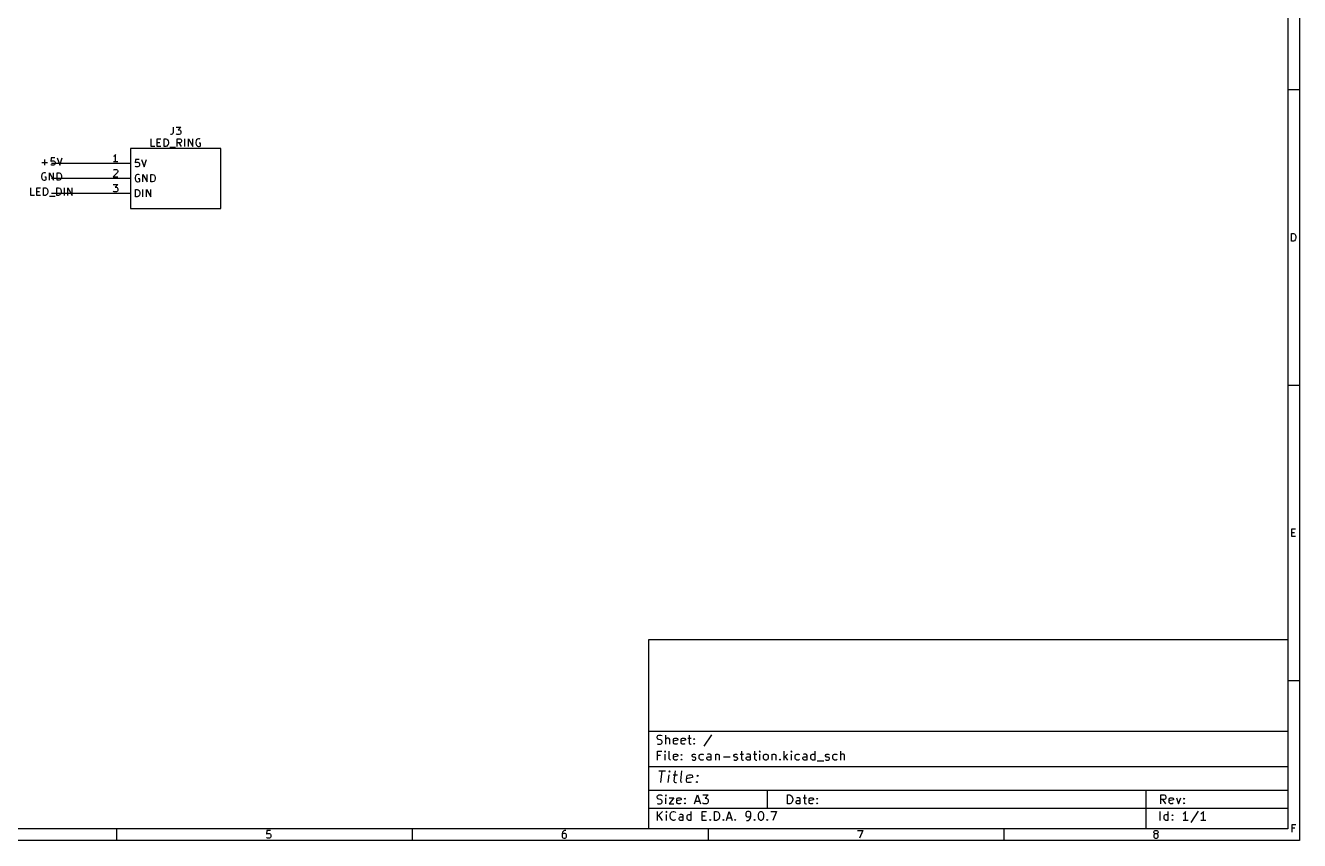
# Model space of a CAD drawing. Extents: x -0.4 to 16.1, y -11.3 to -0.4.
# Drawn here: x 7.66 to 16.14, y -11.3 to -5.87 of the extents above; entities that cross this region are included whole.
import ezdxf

# ---------------------------------------------------------------- set-up
doc = ezdxf.new("R2010")
doc.units = 0
doc.header["$MEASUREMENT"] = 0
for name, color, linetype in [('CYAN2', 4, 'CONTINUOUS'), ('GRAY1', 251, 'CONTINUOUS'), ('GREEN3', 91, 'CONTINUOUS'), ('LYELLOW', 51, 'CONTINUOUS'), ('RED2', 1, 'CONTINUOUS'), ('RED3', 11, 'CONTINUOUS')]:
    doc.layers.add(name, color=color, linetype=linetype)

msp = doc.modelspace()

# ---------------------------------------------------------------- linework, layer by layer
at = {"layer": 'CYAN2', "linetype": 'CONTINUOUS'}
for p, q in [((8.6305, -6.5976), (8.6257, -6.5976)), ((8.6376, -6.5952), (8.6305, -6.5976)), ((8.6424, -6.5905), (8.6376, -6.5952)), ((8.6448, -6.5833), (8.6424, -6.5905)), ((8.6448, -6.5476), (8.6448, -6.5833)), ((8.6638, -6.5476), (8.6948, -6.5476)), ((8.6662, -6.5952), (8.6638, -6.5928)), ((8.6709, -6.5976), (8.6662, -6.5952)), ((8.6852, -6.5976), (8.6709, -6.5976)), ((8.6948, -6.5476), (8.6781, -6.5667)), ((8.6781, -6.5667), (8.6852, -6.5667)), ((8.6852, -6.5667), (8.69, -6.569)), ((8.69, -6.5952), (8.6852, -6.5976)), ((8.69, -6.569), (8.6924, -6.5714)), ((8.6924, -6.5928), (8.69, -6.5952)), ((8.6924, -6.5714), (8.6948, -6.5762)), ((8.6948, -6.5881), (8.6924, -6.5928)), ((8.6948, -6.5762), (8.6948, -6.5881)), ((8.4983, -6.6763), (8.4983, -6.6263)), ((8.5221, -6.6763), (8.4983, -6.6763)), ((8.5388, -6.6763), (8.5388, -6.6263)), ((8.5388, -6.6263), (8.5626, -6.6263)), ((8.5388, -6.6502), (8.5555, -6.6502)), ((8.5626, -6.6763), (8.5388, -6.6763)), ((8.584, -6.6763), (8.584, -6.6263)), ((8.584, -6.6263), (8.5959, -6.6263)), ((8.5959, -6.6763), (8.584, -6.6763)), ((8.5959, -6.6263), (8.6031, -6.6287)), ((8.6031, -6.674), (8.5959, -6.6763)), ((8.6031, -6.6287), (8.6078, -6.6335)), ((8.6078, -6.6692), (8.6031, -6.674)), ((8.6078, -6.6335), (8.6102, -6.6383)), ((8.6102, -6.6644), (8.6078, -6.6692)), ((8.6102, -6.6383), (8.6126, -6.6478)), ((8.6126, -6.6549), (8.6102, -6.6644)), ((8.6126, -6.6478), (8.6126, -6.6549)), ((8.6221, -6.6811), (8.6602, -6.6811)), ((8.6721, -6.6763), (8.6721, -6.6263)), ((8.6721, -6.6263), (8.6912, -6.6263)), ((8.6912, -6.6525), (8.6721, -6.6525)), ((8.7007, -6.6763), (8.684, -6.6525)), ((8.6912, -6.6263), (8.6959, -6.6287)), ((8.6959, -6.6502), (8.6912, -6.6525)), ((8.6959, -6.6287), (8.6983, -6.6311)), ((8.6983, -6.6478), (8.6959, -6.6502)), ((8.6983, -6.6311), (8.7007, -6.6359)), ((8.7007, -6.643), (8.6983, -6.6478)), ((8.7007, -6.6359), (8.7007, -6.643)), ((8.7221, -6.6763), (8.7221, -6.6263)), ((8.7459, -6.6763), (8.7459, -6.6263)), ((8.7459, -6.6263), (8.7745, -6.6763)), ((8.7745, -6.6763), (8.7745, -6.6263)), ((8.7983, -6.6383), (8.7959, -6.6478)), ((8.7959, -6.6478), (8.7959, -6.6549)), ((8.7959, -6.6549), (8.7983, -6.6644)), ((8.8007, -6.6335), (8.7983, -6.6383)), ((8.7983, -6.6644), (8.8007, -6.6692)), ((8.8055, -6.6287), (8.8007, -6.6335)), ((8.8007, -6.6692), (8.8055, -6.674)), ((8.8126, -6.6263), (8.8055, -6.6287)), ((8.8055, -6.674), (8.8126, -6.6763)), ((8.8197, -6.6263), (8.8126, -6.6263)), ((8.8126, -6.6763), (8.8174, -6.6763)), ((8.8269, -6.6549), (8.8174, -6.6549)), ((8.8174, -6.6763), (8.8245, -6.674)), ((8.8245, -6.6287), (8.8197, -6.6263)), ((8.8245, -6.674), (8.8269, -6.6716)), ((8.8269, -6.6716), (8.8269, -6.6549)), ((8.3933, -6.7629), (8.3909, -6.7867)), ((8.4171, -6.7629), (8.3933, -6.7629)), ((8.3933, -6.7843), (8.3981, -6.7819)), ((8.3981, -6.7819), (8.41, -6.7819)), ((8.41, -6.7819), (8.4147, -6.7843)), ((8.4338, -6.7629), (8.4505, -6.8129)), ((8.4505, -6.8129), (8.4671, -6.7629)), ((8.3909, -6.7867), (8.3933, -6.7843)), ((8.3933, -6.8105), (8.3909, -6.8081)), ((8.3981, -6.8129), (8.3933, -6.8105)), ((8.4005, -6.8653), (8.3957, -6.87)), ((8.41, -6.8129), (8.3981, -6.8129)), ((8.4076, -6.8629), (8.4005, -6.8653)), ((8.4147, -6.8629), (8.4076, -6.8629)), ((8.4147, -6.8105), (8.41, -6.8129)), ((8.4147, -6.7843), (8.4171, -6.7867)), ((8.4171, -6.8081), (8.4147, -6.8105)), ((8.4195, -6.8653), (8.4147, -6.8629)), ((8.4171, -6.7867), (8.4195, -6.7915)), ((8.4195, -6.8034), (8.4171, -6.8081)), ((8.4195, -6.7915), (8.4195, -6.8034)), ((8.4433, -6.9129), (8.4433, -6.8629)), ((8.4433, -6.8629), (8.4719, -6.9129)), ((8.4719, -6.9129), (8.4719, -6.8629)), ((8.4957, -6.9129), (8.4957, -6.8629)), ((8.4957, -6.8629), (8.5076, -6.8629)), ((8.5076, -6.8629), (8.5147, -6.8653)), ((8.5147, -6.8653), (8.5195, -6.87)), ((8.3933, -6.8748), (8.3909, -6.8843)), ((8.3909, -6.8843), (8.3909, -6.8915)), ((8.3909, -6.8915), (8.3933, -6.901)), ((8.3957, -6.87), (8.3933, -6.8748)), ((8.3933, -6.901), (8.3957, -6.9058)), ((8.3957, -6.9058), (8.4005, -6.9105)), ((8.4005, -6.9105), (8.4076, -6.9129)), ((8.4076, -6.9129), (8.4124, -6.9129)), ((8.4219, -6.8915), (8.4124, -6.8915)), ((8.4124, -6.9129), (8.4195, -6.9105)), ((8.4195, -6.9105), (8.4219, -6.9081)), ((8.4219, -6.9081), (8.4219, -6.8915)), ((8.5076, -6.9129), (8.4957, -6.9129)), ((8.5147, -6.9105), (8.5076, -6.9129)), ((8.5195, -6.9058), (8.5147, -6.9105)), ((8.5195, -6.87), (8.5219, -6.8748)), ((8.5219, -6.901), (8.5195, -6.9058)), ((8.5219, -6.8748), (8.5243, -6.8843)), ((8.5243, -6.8915), (8.5219, -6.901)), ((8.5243, -6.8843), (8.5243, -6.8915)), ((8.3933, -7.0129), (8.3933, -6.9629)), ((8.3933, -6.9629), (8.4052, -6.9629)), ((8.4052, -7.0129), (8.3933, -7.0129)), ((8.4052, -6.9629), (8.4124, -6.9653)), ((8.4124, -7.0105), (8.4052, -7.0129)), ((8.4124, -6.9653), (8.4171, -6.97)), ((8.4171, -7.0058), (8.4124, -7.0105)), ((8.4171, -6.97), (8.4195, -6.9748)), ((8.4195, -7.001), (8.4171, -7.0058)), ((8.4195, -6.9748), (8.4219, -6.9843)), ((8.4219, -6.9915), (8.4195, -7.001)), ((8.4219, -6.9843), (8.4219, -6.9915)), ((8.4433, -7.0129), (8.4433, -6.9629)), ((8.4671, -7.0129), (8.4671, -6.9629)), ((8.4671, -6.9629), (8.4957, -7.0129)), ((8.4957, -7.0129), (8.4957, -6.9629))]:
    msp.add_line(p, q, dxfattribs=at)
at = {"layer": 'GRAY1', "linetype": 'CONTINUOUS'}
for p, q in [((7.7704, -6.7833), (7.8085, -6.7833)), ((7.7894, -6.8023), (7.7894, -6.7642)), ((7.8323, -6.7523), (7.8299, -6.7761)), ((7.8299, -6.7761), (7.8323, -6.7737)), ((7.8561, -6.7523), (7.8323, -6.7523)), ((7.8323, -6.7737), (7.837, -6.7714)), ((7.837, -6.7714), (7.8489, -6.7714)), ((7.8489, -6.7714), (7.8537, -6.7737)), ((7.8537, -6.7737), (7.8561, -6.7761)), ((7.8561, -6.7761), (7.8585, -6.7809)), ((7.8585, -6.7809), (7.8585, -6.7928)), ((7.8727, -6.7523), (7.8894, -6.8023)), ((7.8894, -6.8023), (7.9061, -6.7523)), ((7.7704, -6.8642), (7.768, -6.8737)), ((7.7727, -6.8595), (7.7704, -6.8642)), ((7.7775, -6.8547), (7.7727, -6.8595)), ((7.7846, -6.8523), (7.7775, -6.8547)), ((7.7918, -6.8523), (7.7846, -6.8523)), ((7.7966, -6.8547), (7.7918, -6.8523)), ((7.8204, -6.9023), (7.8204, -6.8523)), ((7.8204, -6.8523), (7.8489, -6.9023)), ((7.8323, -6.7999), (7.8299, -6.7976)), ((7.837, -6.8023), (7.8323, -6.7999)), ((7.8489, -6.8023), (7.837, -6.8023)), ((7.8537, -6.7999), (7.8489, -6.8023)), ((7.8489, -6.9023), (7.8489, -6.8523)), ((7.8561, -6.7976), (7.8537, -6.7999)), ((7.8585, -6.7928), (7.8561, -6.7976)), ((7.8727, -6.9023), (7.8727, -6.8523)), ((7.8727, -6.8523), (7.8846, -6.8523)), ((7.8846, -6.8523), (7.8918, -6.8547)), ((7.8918, -6.8547), (7.8966, -6.8595)), ((7.8966, -6.8595), (7.8989, -6.8642)), ((7.8989, -6.8642), (7.9013, -6.8737)), ((7.6965, -7.0023), (7.6965, -6.9523)), ((7.737, -7.0023), (7.737, -6.9523)), ((7.737, -6.9523), (7.7608, -6.9523)), ((7.768, -6.8737), (7.768, -6.8809)), ((7.768, -6.8809), (7.7704, -6.8904)), ((7.7704, -6.8904), (7.7727, -6.8952)), ((7.7727, -6.8952), (7.7775, -6.8999)), ((7.7775, -6.8999), (7.7846, -6.9023)), ((7.7823, -7.0023), (7.7823, -6.9523)), ((7.7823, -6.9523), (7.7942, -6.9523)), ((7.7846, -6.9023), (7.7894, -6.9023)), ((7.7989, -6.8809), (7.7894, -6.8809)), ((7.7894, -6.9023), (7.7966, -6.8999)), ((7.7942, -6.9523), (7.8013, -6.9547)), ((7.7966, -6.8999), (7.7989, -6.8976)), ((7.7989, -6.8976), (7.7989, -6.8809)), ((7.8704, -7.0023), (7.8704, -6.9523)), ((7.8704, -6.9523), (7.8823, -6.9523)), ((7.8846, -6.9023), (7.8727, -6.9023)), ((7.8823, -6.9523), (7.8894, -6.9547)), ((7.8918, -6.8999), (7.8846, -6.9023)), ((7.8966, -6.8952), (7.8918, -6.8999)), ((7.8989, -6.8904), (7.8966, -6.8952)), ((7.9013, -6.8809), (7.8989, -6.8904)), ((7.9013, -6.8737), (7.9013, -6.8809)), ((7.9204, -7.0023), (7.9204, -6.9523)), ((7.9442, -7.0023), (7.9442, -6.9523)), ((7.9442, -6.9523), (7.9727, -7.0023)), ((7.9727, -7.0023), (7.9727, -6.9523)), ((7.7204, -7.0023), (7.6965, -7.0023)), ((7.737, -6.9761), (7.7537, -6.9761)), ((7.7608, -7.0023), (7.737, -7.0023)), ((7.7942, -7.0023), (7.7823, -7.0023)), ((7.8013, -6.9999), (7.7942, -7.0023)), ((7.8013, -6.9547), (7.8061, -6.9595)), ((7.8061, -6.9952), (7.8013, -6.9999)), ((7.8061, -6.9595), (7.8085, -6.9642)), ((7.8085, -6.9904), (7.8061, -6.9952)), ((7.8085, -6.9642), (7.8108, -6.9737)), ((7.8108, -6.9809), (7.8085, -6.9904)), ((7.8108, -6.9737), (7.8108, -6.9809)), ((7.8204, -7.0071), (7.8585, -7.0071)), ((7.8823, -7.0023), (7.8704, -7.0023)), ((7.8894, -6.9999), (7.8823, -7.0023)), ((7.8894, -6.9547), (7.8942, -6.9595)), ((7.8942, -6.9952), (7.8894, -6.9999)), ((7.8942, -6.9595), (7.8965, -6.9642)), ((7.8965, -6.9904), (7.8942, -6.9952)), ((7.8965, -6.9642), (7.8989, -6.9737)), ((7.8989, -6.9809), (7.8965, -6.9904)), ((7.8989, -6.9737), (7.8989, -6.9809))]:
    msp.add_line(p, q, dxfattribs=at)
at = {"layer": 'GREEN3', "linetype": 'CONTINUOUS'}
for p, q in [((8.1614, -6.7898), (7.8346, -6.7898)), ((8.1614, -6.8898), (7.8346, -6.8898)), ((8.1614, -6.9898), (7.8346, -6.9898))]:
    msp.add_line(p, q, dxfattribs=at)
at = {"layer": 'LYELLOW', "linetype": 'CONTINUOUS'}
for p, q in [((8.3614, -6.6898), (8.3614, -7.0898)), ((8.9614, -6.6898), (8.3614, -6.6898)), ((8.9614, -7.0898), (8.9614, -6.6898)), ((8.3614, -7.0898), (8.9614, -7.0898))]:
    msp.add_line(p, q, dxfattribs=at)
at = {"layer": 'RED2', "linetype": 'CONTINUOUS'}
for p, q in [((16.1413, -0.3937), (16.1413, -11.2993)), ((16.0626, -0.4724), (16.0626, -11.2206)), ((16.1413, -6.2992), (16.0626, -6.2992)), ((8.3614, -6.6898), (8.3614, -7.0898)), ((8.9614, -6.6898), (8.3614, -6.6898)), ((8.9614, -7.0898), (8.9614, -6.6898)), ((8.3614, -6.7898), (8.1614, -6.7898)), ((8.3614, -6.8898), (8.1614, -6.8898)), ((8.3614, -6.9898), (8.1614, -6.9898)), ((8.3614, -7.0898), (8.9614, -7.0898)), ((16.0885, -7.3068), (16.0885, -7.2557)), ((16.0885, -7.2557), (16.1007, -7.2557)), ((16.1007, -7.2557), (16.108, -7.2581)), ((16.108, -7.2581), (16.1129, -7.263)), ((16.1129, -7.263), (16.1153, -7.2678)), ((16.1153, -7.2678), (16.1178, -7.2776)), ((16.1178, -7.2849), (16.1153, -7.2946)), ((16.1178, -7.2776), (16.1178, -7.2849)), ((16.1007, -7.3068), (16.0885, -7.3068)), ((16.108, -7.3044), (16.1007, -7.3068)), ((16.1129, -7.2995), (16.108, -7.3044)), ((16.1153, -7.2946), (16.1129, -7.2995)), ((16.1413, -8.2677), (16.0626, -8.2677)), ((16.091, -9.2753), (16.091, -9.2242)), ((16.091, -9.2242), (16.1153, -9.2242)), ((16.091, -9.2485), (16.108, -9.2485)), ((16.1153, -9.2753), (16.091, -9.2753)), ((11.8106, -9.9607), (16.0626, -9.9607)), ((11.8106, -11.2206), (11.8106, -9.9607)), ((16.0626, -9.9607), (16.0626, -11.2206)), ((16.1413, -10.2362), (16.0626, -10.2362)), ((11.8106, -10.571), (16.0626, -10.571)), ((11.8707, -10.6008), (11.8763, -10.598)), ((11.8763, -10.598), (11.8904, -10.598)), ((11.8904, -10.598), (11.8988, -10.6008)), ((11.9241, -10.657), (11.9241, -10.598)), ((12.0788, -10.598), (12.0788, -10.6486)), ((12.2279, -10.5952), (12.1772, -10.6711)), ((11.8651, -10.6092), (11.8679, -10.6036)), ((11.8651, -10.6148), (11.8651, -10.6092)), ((11.8679, -10.6205), (11.8651, -10.6148)), ((11.8651, -10.6542), (11.8735, -10.657)), ((11.8679, -10.6036), (11.8707, -10.6008)), ((11.8707, -10.6233), (11.8679, -10.6205)), ((11.8763, -10.6261), (11.8707, -10.6233)), ((11.8735, -10.657), (11.8876, -10.657)), ((11.8876, -10.6289), (11.8763, -10.6261)), ((11.8932, -10.6317), (11.8876, -10.6289)), ((11.8876, -10.657), (11.8932, -10.6542)), ((11.896, -10.6345), (11.8932, -10.6317)), ((11.8932, -10.6542), (11.896, -10.6514)), ((11.8988, -10.6401), (11.896, -10.6345)), ((11.896, -10.6514), (11.8988, -10.6458)), ((11.8988, -10.6458), (11.8988, -10.6401)), ((11.927, -10.6205), (11.9241, -10.6233)), ((11.9326, -10.6176), (11.927, -10.6205)), ((11.941, -10.6176), (11.9326, -10.6176)), ((11.9466, -10.6205), (11.941, -10.6176)), ((11.9495, -10.6261), (11.9466, -10.6205)), ((11.9495, -10.657), (11.9495, -10.6261)), ((11.9748, -10.6261), (11.9776, -10.6205)), ((11.9748, -10.6486), (11.9748, -10.6261)), ((12.0029, -10.6317), (11.9748, -10.6373)), ((11.9776, -10.6542), (11.9748, -10.6486)), ((11.9776, -10.6205), (11.9832, -10.6176)), ((11.9832, -10.657), (11.9776, -10.6542)), ((11.9832, -10.6176), (11.9944, -10.6176)), ((11.9944, -10.657), (11.9832, -10.657)), ((11.9944, -10.6176), (12.0001, -10.6205)), ((12.0001, -10.6542), (11.9944, -10.657)), ((12.0001, -10.6205), (12.0029, -10.6261)), ((12.0029, -10.6261), (12.0029, -10.6317)), ((12.0254, -10.6261), (12.0282, -10.6205)), ((12.0254, -10.6486), (12.0254, -10.6261)), ((12.0535, -10.6317), (12.0254, -10.6373)), ((12.0282, -10.6542), (12.0254, -10.6486)), ((12.0282, -10.6205), (12.0338, -10.6176)), ((12.0338, -10.657), (12.0282, -10.6542)), ((12.0338, -10.6176), (12.0451, -10.6176)), ((12.0451, -10.657), (12.0338, -10.657)), ((12.0451, -10.6176), (12.0507, -10.6205)), ((12.0507, -10.6542), (12.0451, -10.657)), ((12.0507, -10.6205), (12.0535, -10.6261)), ((12.0535, -10.6261), (12.0535, -10.6317)), ((12.0704, -10.6176), (12.0929, -10.6176)), ((12.0788, -10.6486), (12.0816, -10.6542)), ((12.0816, -10.6542), (12.0872, -10.657)), ((12.0872, -10.657), (12.0929, -10.657)), ((12.1097, -10.6233), (12.1126, -10.6205)), ((12.1126, -10.6261), (12.1097, -10.6233)), ((12.1097, -10.6542), (12.1126, -10.6514)), ((12.1126, -10.657), (12.1097, -10.6542)), ((12.1126, -10.6205), (12.1154, -10.6233)), ((12.1126, -10.6205), (12.1126, -10.6261)), ((12.1154, -10.6233), (12.1126, -10.6261)), ((12.1126, -10.6514), (12.1154, -10.6542)), ((12.1126, -10.6514), (12.1126, -10.657)), ((12.1154, -10.6542), (12.1126, -10.657)), ((11.8679, -10.7633), (11.8679, -10.7043)), ((11.8679, -10.7043), (11.896, -10.7043)), ((11.8876, -10.7324), (11.8679, -10.7324)), ((11.9185, -10.7043), (11.9157, -10.7071)), ((11.9157, -10.7071), (11.9185, -10.7099)), ((11.9213, -10.7071), (11.9185, -10.7043)), ((11.9185, -10.7043), (11.9185, -10.7099)), ((11.9185, -10.7099), (11.9213, -10.7071)), ((11.9185, -10.7633), (11.9185, -10.7239)), ((11.9466, -10.7549), (11.9466, -10.7043)), ((11.9495, -10.7605), (11.9466, -10.7549)), ((11.9551, -10.7633), (11.9495, -10.7605)), ((11.9748, -10.7324), (11.9776, -10.7268)), ((11.9748, -10.7549), (11.9748, -10.7324)), ((12.0029, -10.738), (11.9748, -10.7436)), ((11.9776, -10.7605), (11.9748, -10.7549)), ((11.9776, -10.7268), (11.9832, -10.7239)), ((11.9832, -10.7633), (11.9776, -10.7605)), ((11.9832, -10.7239), (11.9944, -10.7239)), ((11.9944, -10.7633), (11.9832, -10.7633)), ((11.9944, -10.7239), (12.0001, -10.7268)), ((12.0001, -10.7605), (11.9944, -10.7633)), ((12.0001, -10.7268), (12.0029, -10.7324)), ((12.0029, -10.7324), (12.0029, -10.738)), ((12.0254, -10.7296), (12.0282, -10.7268)), ((12.0282, -10.7324), (12.0254, -10.7296)), ((12.0254, -10.7605), (12.0282, -10.7577)), ((12.0282, -10.7633), (12.0254, -10.7605)), ((12.0282, -10.7268), (12.031, -10.7296)), ((12.0282, -10.7268), (12.0282, -10.7324)), ((12.031, -10.7296), (12.0282, -10.7324)), ((12.0282, -10.7577), (12.031, -10.7605)), ((12.0282, -10.7577), (12.0282, -10.7633)), ((12.031, -10.7605), (12.0282, -10.7633)), ((12.0985, -10.7324), (12.1013, -10.7268)), ((12.0985, -10.7352), (12.0985, -10.7324)), ((12.1013, -10.7408), (12.0985, -10.7352)), ((12.0985, -10.7605), (12.1041, -10.7633)), ((12.1013, -10.7268), (12.1069, -10.7239)), ((12.1069, -10.7436), (12.1013, -10.7408)), ((12.1041, -10.7633), (12.1154, -10.7633)), ((12.1069, -10.7239), (12.1154, -10.7239)), ((12.1154, -10.7436), (12.1069, -10.7436)), ((12.1154, -10.7239), (12.121, -10.7268)), ((12.121, -10.7464), (12.1154, -10.7436)), ((12.1154, -10.7633), (12.121, -10.7605)), ((12.1238, -10.7521), (12.121, -10.7464)), ((12.121, -10.7605), (12.1238, -10.7549)), ((12.1238, -10.7549), (12.1238, -10.7521)), ((12.1463, -10.7352), (12.1491, -10.7296)), ((12.1463, -10.7521), (12.1463, -10.7352)), ((12.1491, -10.7577), (12.1463, -10.7521)), ((12.1491, -10.7296), (12.1519, -10.7268)), ((12.1519, -10.7605), (12.1491, -10.7577)), ((12.1519, -10.7268), (12.1576, -10.7239)), ((12.1576, -10.7633), (12.1519, -10.7605)), ((12.1576, -10.7239), (12.1688, -10.7239)), ((12.1688, -10.7633), (12.1576, -10.7633)), ((12.1688, -10.7239), (12.1744, -10.7268)), ((12.1744, -10.7605), (12.1688, -10.7633)), ((12.1969, -10.7493), (12.1997, -10.7436)), ((12.1969, -10.7549), (12.1969, -10.7493)), ((12.1997, -10.7605), (12.1969, -10.7549)), ((12.2054, -10.7239), (12.1997, -10.7268)), ((12.1997, -10.7436), (12.2054, -10.7408)), ((12.2054, -10.7633), (12.1997, -10.7605)), ((12.2166, -10.7239), (12.2054, -10.7239)), ((12.2054, -10.7408), (12.2194, -10.7408)), ((12.2194, -10.7633), (12.2054, -10.7633)), ((12.2222, -10.7268), (12.2166, -10.7239)), ((12.2194, -10.7408), (12.225, -10.738)), ((12.225, -10.7605), (12.2194, -10.7633)), ((12.225, -10.7324), (12.2222, -10.7268)), ((12.225, -10.7633), (12.225, -10.7324)), ((12.2532, -10.7239), (12.2532, -10.7633)), ((12.2532, -10.7296), (12.256, -10.7268)), ((12.256, -10.7268), (12.2616, -10.7239)), ((12.2616, -10.7239), (12.27, -10.7239)), ((12.27, -10.7239), (12.2757, -10.7268)), ((12.2757, -10.7268), (12.2785, -10.7324)), ((12.2785, -10.7324), (12.2785, -10.7633)), ((12.3066, -10.7408), (12.3516, -10.7408)), ((12.3769, -10.7324), (12.3797, -10.7268)), ((12.3769, -10.7352), (12.3769, -10.7324)), ((12.3797, -10.7408), (12.3769, -10.7352)), ((12.3769, -10.7605), (12.3825, -10.7633)), ((12.3797, -10.7268), (12.3853, -10.7239)), ((12.3853, -10.7436), (12.3797, -10.7408)), ((12.3825, -10.7633), (12.3938, -10.7633)), ((12.3853, -10.7239), (12.3938, -10.7239)), ((12.3938, -10.7436), (12.3853, -10.7436)), ((12.3938, -10.7239), (12.3994, -10.7268)), ((12.3994, -10.7464), (12.3938, -10.7436)), ((12.3938, -10.7633), (12.3994, -10.7605)), ((12.4022, -10.7521), (12.3994, -10.7464)), ((12.3994, -10.7605), (12.4022, -10.7549)), ((12.4022, -10.7549), (12.4022, -10.7521)), ((12.4191, -10.7239), (12.4416, -10.7239)), ((12.4275, -10.7043), (12.4275, -10.7549)), ((12.4275, -10.7549), (12.4303, -10.7605)), ((12.4303, -10.7605), (12.436, -10.7633)), ((12.436, -10.7633), (12.4416, -10.7633)), ((12.4584, -10.7493), (12.4613, -10.7436)), ((12.4584, -10.7549), (12.4584, -10.7493)), ((12.4613, -10.7605), (12.4584, -10.7549)), ((12.4669, -10.7239), (12.4613, -10.7268)), ((12.4613, -10.7436), (12.4669, -10.7408)), ((12.4669, -10.7633), (12.4613, -10.7605)), ((12.4781, -10.7239), (12.4669, -10.7239)), ((12.4669, -10.7408), (12.4809, -10.7408)), ((12.4809, -10.7633), (12.4669, -10.7633)), ((12.4838, -10.7268), (12.4781, -10.7239)), ((12.4809, -10.7408), (12.4866, -10.738)), ((12.4866, -10.7605), (12.4809, -10.7633)), ((12.4866, -10.7324), (12.4838, -10.7268)), ((12.4866, -10.7633), (12.4866, -10.7324)), ((12.5063, -10.7239), (12.5287, -10.7239)), ((12.5147, -10.7043), (12.5147, -10.7549)), ((12.5147, -10.7549), (12.5175, -10.7605)), ((12.5175, -10.7605), (12.5231, -10.7633)), ((12.5231, -10.7633), (12.5287, -10.7633)), ((12.5484, -10.7043), (12.5456, -10.7071)), ((12.5456, -10.7071), (12.5484, -10.7099)), ((12.5512, -10.7071), (12.5484, -10.7043)), ((12.5484, -10.7043), (12.5484, -10.7099)), ((12.5484, -10.7099), (12.5512, -10.7071)), ((12.5484, -10.7633), (12.5484, -10.7239)), ((12.5737, -10.7352), (12.5766, -10.7296)), ((12.5737, -10.7521), (12.5737, -10.7352)), ((12.5766, -10.7577), (12.5737, -10.7521)), ((12.5766, -10.7296), (12.5794, -10.7268)), ((12.5794, -10.7605), (12.5766, -10.7577)), ((12.5794, -10.7268), (12.585, -10.7239)), ((12.585, -10.7633), (12.5794, -10.7605)), ((12.585, -10.7239), (12.5934, -10.7239)), ((12.5934, -10.7633), (12.585, -10.7633)), ((12.5934, -10.7239), (12.5991, -10.7268)), ((12.5991, -10.7605), (12.5934, -10.7633)), ((12.5991, -10.7268), (12.6019, -10.7296)), ((12.6019, -10.7577), (12.5991, -10.7605)), ((12.6019, -10.7296), (12.6047, -10.7352)), ((12.6047, -10.7521), (12.6019, -10.7577)), ((12.6047, -10.7352), (12.6047, -10.7521)), ((12.63, -10.7239), (12.63, -10.7633)), ((12.63, -10.7296), (12.6328, -10.7268)), ((12.6328, -10.7268), (12.6384, -10.7239)), ((12.6384, -10.7239), (12.6469, -10.7239)), ((12.6469, -10.7239), (12.6525, -10.7268)), ((12.6525, -10.7268), (12.6553, -10.7324)), ((12.6553, -10.7324), (12.6553, -10.7633)), ((12.6806, -10.7605), (12.6834, -10.7577)), ((12.6834, -10.7633), (12.6806, -10.7605)), ((12.6834, -10.7577), (12.6862, -10.7605)), ((12.6834, -10.7577), (12.6834, -10.7633)), ((12.6862, -10.7605), (12.6834, -10.7633)), ((12.7115, -10.7633), (12.7115, -10.7043)), ((12.734, -10.7239), (12.7115, -10.7464)), ((12.7172, -10.7408), (12.734, -10.7633)), ((12.7593, -10.7043), (12.7565, -10.7071)), ((12.7565, -10.7071), (12.7593, -10.7099)), ((12.7622, -10.7071), (12.7593, -10.7043)), ((12.7593, -10.7043), (12.7593, -10.7099)), ((12.7593, -10.7099), (12.7622, -10.7071)), ((12.7593, -10.7633), (12.7593, -10.7239)), ((12.7847, -10.7352), (12.7875, -10.7296)), ((12.7847, -10.7521), (12.7847, -10.7352)), ((12.7875, -10.7577), (12.7847, -10.7521)), ((12.7875, -10.7296), (12.7903, -10.7268)), ((12.7903, -10.7605), (12.7875, -10.7577)), ((12.7903, -10.7268), (12.7959, -10.7239)), ((12.7959, -10.7633), (12.7903, -10.7605)), ((12.7959, -10.7239), (12.8071, -10.7239)), ((12.8071, -10.7633), (12.7959, -10.7633)), ((12.8071, -10.7239), (12.8128, -10.7268)), ((12.8128, -10.7605), (12.8071, -10.7633)), ((12.8353, -10.7493), (12.8381, -10.7436)), ((12.8353, -10.7549), (12.8353, -10.7493)), ((12.8381, -10.7605), (12.8353, -10.7549)), ((12.8437, -10.7239), (12.8381, -10.7268)), ((12.8381, -10.7436), (12.8437, -10.7408)), ((12.8437, -10.7633), (12.8381, -10.7605)), ((12.855, -10.7239), (12.8437, -10.7239)), ((12.8437, -10.7408), (12.8578, -10.7408)), ((12.8578, -10.7633), (12.8437, -10.7633)), ((12.8606, -10.7268), (12.855, -10.7239)), ((12.8578, -10.7408), (12.8634, -10.738)), ((12.8634, -10.7605), (12.8578, -10.7633)), ((12.8634, -10.7324), (12.8606, -10.7268)), ((12.8634, -10.7633), (12.8634, -10.7324)), ((12.8887, -10.7352), (12.8915, -10.7296)), ((12.8887, -10.7521), (12.8887, -10.7352)), ((12.8915, -10.7577), (12.8887, -10.7521)), ((12.8915, -10.7296), (12.8943, -10.7268)), ((12.8943, -10.7605), (12.8915, -10.7577)), ((12.8943, -10.7268), (12.8999, -10.7239)), ((12.8999, -10.7633), (12.8943, -10.7605)), ((12.8999, -10.7239), (12.9112, -10.7239)), ((12.9112, -10.7633), (12.8999, -10.7633)), ((12.9112, -10.7239), (12.9168, -10.7268)), ((12.9168, -10.7605), (12.9112, -10.7633)), ((12.9168, -10.7633), (12.9168, -10.7043)), ((12.9309, -10.7689), (12.9759, -10.7689)), ((12.9871, -10.7324), (12.9899, -10.7268)), ((12.9871, -10.7352), (12.9871, -10.7324)), ((12.9899, -10.7408), (12.9871, -10.7352)), ((12.9871, -10.7605), (12.9927, -10.7633)), ((12.9899, -10.7268), (12.9956, -10.7239)), ((12.9956, -10.7436), (12.9899, -10.7408)), ((12.9927, -10.7633), (13.004, -10.7633)), ((12.9956, -10.7239), (13.004, -10.7239)), ((13.004, -10.7436), (12.9956, -10.7436)), ((13.004, -10.7239), (13.0096, -10.7268)), ((13.0096, -10.7464), (13.004, -10.7436)), ((13.004, -10.7633), (13.0096, -10.7605)), ((13.0124, -10.7521), (13.0096, -10.7464)), ((13.0096, -10.7605), (13.0124, -10.7549)), ((13.0124, -10.7549), (13.0124, -10.7521)), ((13.0349, -10.7352), (13.0377, -10.7296)), ((13.0349, -10.7521), (13.0349, -10.7352)), ((13.0377, -10.7577), (13.0349, -10.7521)), ((13.0377, -10.7296), (13.0406, -10.7268)), ((13.0406, -10.7605), (13.0377, -10.7577)), ((13.0406, -10.7268), (13.0462, -10.7239)), ((13.0462, -10.7633), (13.0406, -10.7605)), ((13.0462, -10.7239), (13.0574, -10.7239)), ((13.0574, -10.7633), (13.0462, -10.7633)), ((13.0574, -10.7239), (13.0631, -10.7268)), ((13.0631, -10.7605), (13.0574, -10.7633)), ((13.0884, -10.7633), (13.0884, -10.7043)), ((13.0912, -10.7268), (13.0884, -10.7296)), ((13.0968, -10.7239), (13.0912, -10.7268)), ((13.1052, -10.7239), (13.0968, -10.7239)), ((13.1109, -10.7268), (13.1052, -10.7239)), ((13.1137, -10.7324), (13.1109, -10.7268)), ((13.1137, -10.7633), (13.1137, -10.7324)), ((11.8106, -10.8072), (16.0626, -10.8072)), ((11.8772, -10.8349), (11.9222, -10.8349)), ((11.8898, -10.9136), (11.8997, -10.8349)), ((11.9484, -10.8349), (11.9442, -10.8387)), ((11.9442, -10.8387), (11.9475, -10.8424)), ((11.9484, -10.8349), (11.9475, -10.8424)), ((11.9475, -10.8424), (11.9517, -10.8387)), ((11.9517, -10.8387), (11.9484, -10.8349)), ((11.9859, -10.8349), (11.9775, -10.9024)), ((12.0225, -10.9024), (12.0309, -10.8349)), ((11.9386, -10.9136), (11.9451, -10.8612)), ((11.9714, -10.8612), (12.0014, -10.8612)), ((11.9775, -10.9024), (11.9803, -10.9099)), ((11.9803, -10.9099), (11.9873, -10.9136)), ((11.9873, -10.9136), (11.9948, -10.9136)), ((12.0253, -10.9099), (12.0225, -10.9024)), ((12.0323, -10.9136), (12.0253, -10.9099)), ((12.06, -10.9024), (12.0637, -10.8724)), ((12.0628, -10.9099), (12.06, -10.9024)), ((12.1003, -10.8799), (12.0619, -10.8874)), ((12.0698, -10.9136), (12.0628, -10.9099)), ((12.0637, -10.8724), (12.0684, -10.8649)), ((12.0684, -10.8649), (12.0764, -10.8612)), ((12.0848, -10.9136), (12.0698, -10.9136)), ((12.0764, -10.8612), (12.0914, -10.8612)), ((12.0928, -10.9099), (12.0848, -10.9136)), ((12.0914, -10.8612), (12.0984, -10.8649)), ((12.0984, -10.8649), (12.1012, -10.8724)), ((12.1012, -10.8724), (12.1003, -10.8799)), ((12.1265, -10.9099), (12.1308, -10.9061)), ((12.1298, -10.9136), (12.1265, -10.9099)), ((12.1308, -10.9061), (12.1298, -10.9136)), ((12.134, -10.9099), (12.1298, -10.9136)), ((12.1308, -10.9061), (12.134, -10.9099)), ((12.1317, -10.8686), (12.1359, -10.8649)), ((12.135, -10.8724), (12.1317, -10.8686)), ((12.1359, -10.8649), (12.135, -10.8724)), ((12.1392, -10.8686), (12.135, -10.8724)), ((12.1359, -10.8649), (12.1392, -10.8686)), ((11.8106, -10.9647), (16.0626, -10.9647)), ((11.8651, -11.0069), (11.8679, -11.0012)), ((11.8651, -11.0125), (11.8651, -11.0069)), ((11.8679, -11.0181), (11.8651, -11.0125)), ((11.8679, -11.0012), (11.8707, -10.9984)), ((11.8707, -11.0209), (11.8679, -11.0181)), ((11.8707, -10.9984), (11.8763, -10.9956)), ((11.8763, -11.0237), (11.8707, -11.0209)), ((11.8763, -10.9956), (11.8904, -10.9956)), ((11.8876, -11.0265), (11.8763, -11.0237)), ((11.8904, -10.9956), (11.8988, -10.9984)), ((11.9241, -10.9956), (11.9213, -10.9984)), ((11.9213, -10.9984), (11.9241, -11.0012)), ((11.927, -10.9984), (11.9241, -10.9956)), ((11.9241, -10.9956), (11.9241, -11.0012)), ((11.9241, -11.0012), (11.927, -10.9984)), ((11.9241, -11.0547), (11.9241, -11.0153)), ((11.9466, -11.0153), (11.9776, -11.0153)), ((11.9776, -11.0153), (11.9466, -11.0547)), ((11.9973, -11.0237), (12.0001, -11.0181)), ((11.9973, -11.0462), (11.9973, -11.0237)), ((12.0001, -11.0181), (12.0057, -11.0153)), ((12.0057, -11.0153), (12.0169, -11.0153)), ((12.0169, -11.0153), (12.0226, -11.0181)), ((12.0226, -11.0181), (12.0254, -11.0237)), ((12.0254, -11.0237), (12.0254, -11.0293)), ((12.0479, -11.0209), (12.0507, -11.0181)), ((12.0507, -11.0237), (12.0479, -11.0209)), ((12.0507, -11.0181), (12.0535, -11.0209)), ((12.0507, -11.0181), (12.0507, -11.0237)), ((12.0535, -11.0209), (12.0507, -11.0237)), ((12.1154, -11.0547), (12.1351, -10.9956)), ((12.1351, -10.9956), (12.1547, -11.0547)), ((12.1688, -10.9956), (12.2054, -10.9956)), ((12.2054, -10.9956), (12.1857, -11.0181)), ((12.1857, -11.0181), (12.1941, -11.0181)), ((12.1941, -11.0181), (12.1997, -11.0209)), ((12.1997, -11.0209), (12.2026, -11.0237)), ((12.2026, -11.0237), (12.2054, -11.0293)), ((12.598, -10.9647), (12.598, -11.0828)), ((12.734, -11.0547), (12.734, -10.9956)), ((12.734, -10.9956), (12.7481, -10.9956)), ((12.7481, -10.9956), (12.7565, -10.9984)), ((12.7565, -10.9984), (12.7622, -11.004)), ((12.7622, -11.004), (12.765, -11.0097)), ((12.765, -11.0097), (12.7678, -11.0209)), ((12.7678, -11.0209), (12.7678, -11.0293)), ((12.7987, -11.0153), (12.7931, -11.0181)), ((12.81, -11.0153), (12.7987, -11.0153)), ((12.8156, -11.0181), (12.81, -11.0153)), ((12.8184, -11.0237), (12.8156, -11.0181)), ((12.8184, -11.0547), (12.8184, -11.0237)), ((12.8381, -11.0153), (12.8606, -11.0153)), ((12.8465, -10.9956), (12.8465, -11.0462)), ((12.8775, -11.0237), (12.8803, -11.0181)), ((12.8775, -11.0462), (12.8775, -11.0237)), ((12.8803, -11.0181), (12.8859, -11.0153)), ((12.8859, -11.0153), (12.8971, -11.0153)), ((12.8971, -11.0153), (12.9028, -11.0181)), ((12.9028, -11.0181), (12.9056, -11.0237)), ((12.9056, -11.0237), (12.9056, -11.0293)), ((12.9281, -11.0209), (12.9309, -11.0181)), ((12.9309, -11.0237), (12.9281, -11.0209)), ((12.9309, -11.0181), (12.9337, -11.0209)), ((12.9309, -11.0181), (12.9309, -11.0237)), ((12.9337, -11.0209), (12.9309, -11.0237)), ((15.1177, -10.9647), (15.1177, -11.2206)), ((15.2182, -11.0544), (15.2182, -10.9953)), ((15.2182, -10.9953), (15.2407, -10.9953)), ((15.2407, -10.9953), (15.2464, -10.9981)), ((15.2464, -11.0234), (15.2407, -11.0262)), ((15.2464, -10.9981), (15.2492, -11.0009)), ((15.2492, -11.0206), (15.2464, -11.0234)), ((15.2492, -11.0009), (15.252, -11.0065)), ((15.252, -11.015), (15.2492, -11.0206)), ((15.252, -11.0065), (15.252, -11.015)), ((15.2745, -11.0234), (15.2773, -11.0178)), ((15.2745, -11.0459), (15.2745, -11.0234)), ((15.2773, -11.0178), (15.2829, -11.015)), ((15.2829, -11.015), (15.2942, -11.015)), ((15.2942, -11.015), (15.2998, -11.0178)), ((15.2998, -11.0178), (15.3026, -11.0234)), ((15.3026, -11.0234), (15.3026, -11.029)), ((15.3223, -11.015), (15.3364, -11.0544)), ((15.3364, -11.0544), (15.3504, -11.015)), ((15.3701, -11.0206), (15.3729, -11.0178)), ((15.3729, -11.0234), (15.3701, -11.0206)), ((15.3729, -11.0178), (15.3757, -11.0206)), ((15.3729, -11.0178), (15.3729, -11.0234)), ((15.3757, -11.0206), (15.3729, -11.0234)), ((11.8106, -11.0828), (16.0626, -11.0828)), ((11.8651, -11.0518), (11.8735, -11.0547)), ((11.8679, -11.1649), (11.8679, -11.1058)), ((11.9016, -11.1058), (11.8679, -11.1396)), ((11.8735, -11.0547), (11.8876, -11.0547)), ((11.8932, -11.0293), (11.8876, -11.0265)), ((11.8876, -11.0547), (11.8932, -11.0518)), ((11.896, -11.0322), (11.8932, -11.0293)), ((11.8932, -11.0518), (11.896, -11.049)), ((11.8988, -11.0378), (11.896, -11.0322)), ((11.896, -11.049), (11.8988, -11.0434)), ((11.8988, -11.0434), (11.8988, -11.0378)), ((11.927, -11.1058), (11.9241, -11.1086)), ((11.9298, -11.1086), (11.927, -11.1058)), ((11.927, -11.1058), (11.927, -11.1115)), ((11.9466, -11.0547), (11.9776, -11.0547)), ((11.9635, -11.1086), (11.972, -11.1058)), ((11.972, -11.1058), (11.9776, -11.1058)), ((11.9776, -11.1058), (11.986, -11.1086)), ((12.0254, -11.0293), (11.9973, -11.035)), ((12.0001, -11.0518), (11.9973, -11.0462)), ((12.0057, -11.0547), (12.0001, -11.0518)), ((12.0169, -11.0547), (12.0057, -11.0547)), ((12.0226, -11.0518), (12.0169, -11.0547)), ((12.0479, -11.0518), (12.0507, -11.049)), ((12.0507, -11.0547), (12.0479, -11.0518)), ((12.0507, -11.049), (12.0535, -11.0518)), ((12.0507, -11.049), (12.0507, -11.0547)), ((12.0535, -11.0518), (12.0507, -11.0547)), ((12.0929, -11.1649), (12.0929, -11.1058)), ((12.121, -11.0378), (12.1491, -11.0378)), ((12.166, -11.1649), (12.166, -11.1058)), ((12.166, -11.1058), (12.1941, -11.1058)), ((12.1716, -11.0518), (12.1688, -11.049)), ((12.1772, -11.0547), (12.1716, -11.0518)), ((12.1941, -11.0547), (12.1772, -11.0547)), ((12.1997, -11.0518), (12.1941, -11.0547)), ((12.2026, -11.049), (12.1997, -11.0518)), ((12.2054, -11.0434), (12.2026, -11.049)), ((12.2054, -11.0293), (12.2054, -11.0434)), ((12.2475, -11.1649), (12.2475, -11.1058)), ((12.2475, -11.1058), (12.2616, -11.1058)), ((12.2616, -11.1058), (12.27, -11.1086)), ((12.3263, -11.1649), (12.346, -11.1058)), ((12.346, -11.1058), (12.3656, -11.1649)), ((12.4669, -11.1058), (12.4613, -11.1086)), ((12.4781, -11.1058), (12.4669, -11.1058)), ((12.4838, -11.1086), (12.4781, -11.1058)), ((12.5484, -11.1086), (12.5541, -11.1058)), ((12.5541, -11.1058), (12.5597, -11.1058)), ((12.5597, -11.1058), (12.5653, -11.1086)), ((12.6216, -11.1058), (12.6609, -11.1058)), ((12.6609, -11.1058), (12.6356, -11.1649)), ((12.7481, -11.0547), (12.734, -11.0547)), ((12.7565, -11.0518), (12.7481, -11.0547)), ((12.7622, -11.0462), (12.7565, -11.0518)), ((12.765, -11.0406), (12.7622, -11.0462)), ((12.7678, -11.0293), (12.765, -11.0406)), ((12.7903, -11.0406), (12.7931, -11.035)), ((12.7903, -11.0462), (12.7903, -11.0406)), ((12.7931, -11.0518), (12.7903, -11.0462)), ((12.7931, -11.035), (12.7987, -11.0322)), ((12.7987, -11.0547), (12.7931, -11.0518)), ((12.7987, -11.0322), (12.8128, -11.0322)), ((12.8128, -11.0547), (12.7987, -11.0547)), ((12.8128, -11.0322), (12.8184, -11.0293)), ((12.8184, -11.0518), (12.8128, -11.0547)), ((12.8465, -11.0462), (12.8493, -11.0518)), ((12.8493, -11.0518), (12.855, -11.0547)), ((12.855, -11.0547), (12.8606, -11.0547)), ((12.9056, -11.0293), (12.8775, -11.035)), ((12.8803, -11.0518), (12.8775, -11.0462)), ((12.8859, -11.0547), (12.8803, -11.0518)), ((12.8971, -11.0547), (12.8859, -11.0547)), ((12.9028, -11.0518), (12.8971, -11.0547)), ((12.9281, -11.0518), (12.9309, -11.049)), ((12.9309, -11.0547), (12.9281, -11.0518)), ((12.9309, -11.049), (12.9337, -11.0518)), ((12.9309, -11.049), (12.9309, -11.0547)), ((12.9337, -11.0518), (12.9309, -11.0547)), ((15.2144, -11.1649), (15.2144, -11.1058)), ((15.2407, -11.0262), (15.2182, -11.0262)), ((15.252, -11.0544), (15.2323, -11.0262)), ((15.2678, -11.1649), (15.2678, -11.1058)), ((15.3026, -11.029), (15.2745, -11.0347)), ((15.2773, -11.0515), (15.2745, -11.0459)), ((15.2829, -11.0544), (15.2773, -11.0515)), ((15.2942, -11.0544), (15.2829, -11.0544)), ((15.2998, -11.0515), (15.2942, -11.0544)), ((15.3701, -11.0515), (15.3729, -11.0487)), ((15.3729, -11.0544), (15.3701, -11.0515)), ((15.3729, -11.0487), (15.3757, -11.0515)), ((15.3729, -11.0487), (15.3729, -11.0544)), ((15.3757, -11.0515), (15.3729, -11.0544)), ((15.3831, -11.1058), (15.3775, -11.1143)), ((15.3831, -11.1649), (15.3831, -11.1058)), ((15.4675, -11.103), (15.4168, -11.179)), ((15.5012, -11.1058), (15.4956, -11.1143)), ((15.5012, -11.1649), (15.5012, -11.1058)), ((11.9016, -11.1649), (11.8763, -11.1311)), ((11.9241, -11.1086), (11.927, -11.1115)), ((11.927, -11.1115), (11.9298, -11.1086)), ((11.927, -11.1649), (11.927, -11.1255)), ((11.9523, -11.1311), (11.9551, -11.1199)), ((11.9523, -11.1396), (11.9523, -11.1311)), ((11.9551, -11.1508), (11.9523, -11.1396)), ((11.9551, -11.1199), (11.9579, -11.1143)), ((11.9579, -11.1565), (11.9551, -11.1508)), ((11.9579, -11.1143), (11.9635, -11.1086)), ((11.9635, -11.1621), (11.9579, -11.1565)), ((11.972, -11.1649), (11.9635, -11.1621)), ((11.9776, -11.1649), (11.972, -11.1649)), ((11.986, -11.1621), (11.9776, -11.1649)), ((11.986, -11.1086), (11.9888, -11.1115)), ((11.9888, -11.1593), (11.986, -11.1621)), ((12.0113, -11.1508), (12.0141, -11.1452)), ((12.0113, -11.1565), (12.0113, -11.1508)), ((12.0141, -11.1621), (12.0113, -11.1565)), ((12.0198, -11.1255), (12.0141, -11.1283)), ((12.0141, -11.1452), (12.0198, -11.1424)), ((12.0198, -11.1649), (12.0141, -11.1621)), ((12.031, -11.1255), (12.0198, -11.1255)), ((12.0198, -11.1424), (12.0338, -11.1424)), ((12.0338, -11.1649), (12.0198, -11.1649)), ((12.0366, -11.1283), (12.031, -11.1255)), ((12.0338, -11.1424), (12.0394, -11.1396)), ((12.0394, -11.1621), (12.0338, -11.1649)), ((12.0394, -11.134), (12.0366, -11.1283)), ((12.0394, -11.1649), (12.0394, -11.134)), ((12.0648, -11.1368), (12.0676, -11.1311)), ((12.0648, -11.1536), (12.0648, -11.1368)), ((12.0676, -11.1593), (12.0648, -11.1536)), ((12.0676, -11.1311), (12.0704, -11.1283)), ((12.0704, -11.1621), (12.0676, -11.1593)), ((12.0704, -11.1283), (12.076, -11.1255)), ((12.076, -11.1649), (12.0704, -11.1621)), ((12.076, -11.1255), (12.0872, -11.1255)), ((12.0872, -11.1649), (12.076, -11.1649)), ((12.0872, -11.1255), (12.0929, -11.1283)), ((12.0929, -11.1621), (12.0872, -11.1649)), ((12.166, -11.134), (12.1857, -11.134)), ((12.1941, -11.1649), (12.166, -11.1649)), ((12.2166, -11.1621), (12.2194, -11.1593)), ((12.2194, -11.1649), (12.2166, -11.1621)), ((12.2194, -11.1593), (12.2222, -11.1621)), ((12.2194, -11.1593), (12.2194, -11.1649)), ((12.2222, -11.1621), (12.2194, -11.1649)), ((12.2616, -11.1649), (12.2475, -11.1649)), ((12.27, -11.1621), (12.2616, -11.1649)), ((12.27, -11.1086), (12.2757, -11.1143)), ((12.2757, -11.1565), (12.27, -11.1621)), ((12.2757, -11.1143), (12.2785, -11.1199)), ((12.2785, -11.1508), (12.2757, -11.1565)), ((12.2785, -11.1199), (12.2813, -11.1311)), ((12.2813, -11.1396), (12.2785, -11.1508)), ((12.2813, -11.1311), (12.2813, -11.1396)), ((12.3038, -11.1621), (12.3066, -11.1593)), ((12.3066, -11.1649), (12.3038, -11.1621)), ((12.3066, -11.1593), (12.3094, -11.1621)), ((12.3066, -11.1593), (12.3066, -11.1649)), ((12.3094, -11.1621), (12.3066, -11.1649)), ((12.3319, -11.148), (12.36, -11.148)), ((12.3825, -11.1621), (12.3853, -11.1593)), ((12.3853, -11.1649), (12.3825, -11.1621)), ((12.3853, -11.1593), (12.3881, -11.1621)), ((12.3853, -11.1593), (12.3853, -11.1649)), ((12.3881, -11.1621), (12.3853, -11.1649)), ((12.4585, -11.1115), (12.4556, -11.1171)), ((12.4556, -11.1171), (12.4556, -11.1311)), ((12.4556, -11.1311), (12.4585, -11.1368)), ((12.4613, -11.1086), (12.4585, -11.1115)), ((12.4585, -11.1368), (12.4613, -11.1396)), ((12.4613, -11.1396), (12.4669, -11.1424)), ((12.4613, -11.1649), (12.4725, -11.1649)), ((12.4669, -11.1424), (12.4781, -11.1424)), ((12.4725, -11.1649), (12.4781, -11.1621)), ((12.4781, -11.1424), (12.4838, -11.1396)), ((12.4781, -11.1621), (12.4809, -11.1593)), ((12.4809, -11.1593), (12.4866, -11.1508)), ((12.4866, -11.1115), (12.4838, -11.1086)), ((12.4838, -11.1396), (12.4866, -11.1368)), ((12.4894, -11.1171), (12.4866, -11.1115)), ((12.4866, -11.1368), (12.4894, -11.1311)), ((12.4866, -11.1508), (12.4894, -11.1396)), ((12.4894, -11.1396), (12.4894, -11.1171)), ((12.5119, -11.1621), (12.5147, -11.1593)), ((12.5147, -11.1649), (12.5119, -11.1621)), ((12.5147, -11.1593), (12.5175, -11.1621)), ((12.5147, -11.1593), (12.5147, -11.1649)), ((12.5175, -11.1621), (12.5147, -11.1649)), ((12.54, -11.1283), (12.5428, -11.1171)), ((12.54, -11.1424), (12.54, -11.1283)), ((12.5428, -11.1536), (12.54, -11.1424)), ((12.5428, -11.1171), (12.5456, -11.1115)), ((12.5456, -11.1593), (12.5428, -11.1536)), ((12.5456, -11.1115), (12.5484, -11.1086)), ((12.5484, -11.1621), (12.5456, -11.1593)), ((12.5541, -11.1649), (12.5484, -11.1621)), ((12.5597, -11.1649), (12.5541, -11.1649)), ((12.5653, -11.1621), (12.5597, -11.1649)), ((12.5653, -11.1086), (12.5681, -11.1115)), ((12.5681, -11.1593), (12.5653, -11.1621)), ((12.5681, -11.1115), (12.5709, -11.1171)), ((12.5709, -11.1536), (12.5681, -11.1593)), ((12.5709, -11.1171), (12.5738, -11.1283)), ((12.5738, -11.1424), (12.5709, -11.1536)), ((12.5738, -11.1283), (12.5738, -11.1424)), ((12.5963, -11.1621), (12.5991, -11.1593)), ((12.5991, -11.1649), (12.5963, -11.1621)), ((12.5991, -11.1593), (12.6019, -11.1621)), ((12.5991, -11.1593), (12.5991, -11.1649)), ((12.6019, -11.1621), (12.5991, -11.1649)), ((15.2397, -11.1368), (15.2425, -11.1311)), ((15.2397, -11.1536), (15.2397, -11.1368)), ((15.2425, -11.1593), (15.2397, -11.1536)), ((15.2425, -11.1311), (15.2453, -11.1283)), ((15.2453, -11.1621), (15.2425, -11.1593)), ((15.2453, -11.1283), (15.2509, -11.1255)), ((15.2509, -11.1649), (15.2453, -11.1621)), ((15.2509, -11.1255), (15.2622, -11.1255)), ((15.2622, -11.1649), (15.2509, -11.1649)), ((15.2622, -11.1255), (15.2678, -11.1283)), ((15.2678, -11.1621), (15.2622, -11.1649)), ((15.2931, -11.1311), (15.2959, -11.1283)), ((15.2959, -11.134), (15.2931, -11.1311)), ((15.2931, -11.1621), (15.2959, -11.1593)), ((15.2959, -11.1649), (15.2931, -11.1621)), ((15.2959, -11.1283), (15.2987, -11.1311)), ((15.2959, -11.1283), (15.2959, -11.134)), ((15.2987, -11.1311), (15.2959, -11.134)), ((15.2959, -11.1593), (15.2987, -11.1621)), ((15.2959, -11.1593), (15.2959, -11.1649)), ((15.2987, -11.1621), (15.2959, -11.1649)), ((15.3718, -11.1199), (15.3662, -11.1227)), ((15.4, -11.1649), (15.3662, -11.1649)), ((15.3775, -11.1143), (15.3718, -11.1199)), ((15.4899, -11.1199), (15.4843, -11.1227)), ((15.5181, -11.1649), (15.4843, -11.1649)), ((15.4956, -11.1143), (15.4899, -11.1199)), ((16.0922, -11.2438), (16.0922, -11.1927)), ((16.0922, -11.1927), (16.1166, -11.1927)), ((16.0626, -11.2206), (0.4724, -11.2206)), ((8.2677, -11.2206), (8.2677, -11.2993)), ((9.268, -11.2321), (9.2656, -11.2565)), ((9.2656, -11.2565), (9.268, -11.2541)), ((9.2924, -11.2321), (9.268, -11.2321)), ((9.268, -11.2541), (9.2729, -11.2516)), ((9.2729, -11.2516), (9.2851, -11.2516)), ((9.2851, -11.2516), (9.29, -11.2541)), ((9.29, -11.2541), (9.2924, -11.2565)), ((9.2924, -11.2565), (9.2948, -11.2614)), ((9.2948, -11.2736), (9.2924, -11.2784)), ((9.2948, -11.2614), (9.2948, -11.2736)), ((10.2362, -11.2206), (10.2362, -11.2993)), ((11.2365, -11.2443), (11.2341, -11.2541)), ((11.2341, -11.2541), (11.2341, -11.2736)), ((11.2365, -11.2565), (11.2341, -11.2614)), ((11.2341, -11.2736), (11.2365, -11.2784)), ((11.2414, -11.237), (11.2365, -11.2443)), ((11.239, -11.2541), (11.2365, -11.2565)), ((11.2439, -11.2516), (11.239, -11.2541)), ((11.2439, -11.2346), (11.2414, -11.237)), ((11.2487, -11.2321), (11.2439, -11.2346)), ((11.2536, -11.2516), (11.2439, -11.2516)), ((11.2585, -11.2321), (11.2487, -11.2321)), ((11.2585, -11.2541), (11.2536, -11.2516)), ((11.2609, -11.2565), (11.2585, -11.2541)), ((11.2633, -11.2614), (11.2609, -11.2565)), ((11.2609, -11.2784), (11.2633, -11.2736)), ((11.2633, -11.2736), (11.2633, -11.2614)), ((16.0626, -11.2206), (11.8106, -11.2206)), ((12.2047, -11.2206), (12.2047, -11.2993)), ((13.2002, -11.2321), (13.2343, -11.2321)), ((13.2343, -11.2321), (13.2124, -11.2833)), ((14.1732, -11.2206), (14.1732, -11.2993)), ((15.1711, -11.2419), (15.1735, -11.237)), ((15.1711, -11.2443), (15.1711, -11.2419)), ((15.1735, -11.2492), (15.1711, -11.2443)), ((15.1735, -11.2589), (15.1711, -11.2638)), ((15.1711, -11.2638), (15.1711, -11.2736)), ((15.1711, -11.2736), (15.1735, -11.2784)), ((15.1735, -11.237), (15.176, -11.2346)), ((15.176, -11.2516), (15.1735, -11.2492)), ((15.176, -11.2565), (15.1735, -11.2589)), ((15.176, -11.2346), (15.1809, -11.2321)), ((15.1809, -11.2541), (15.176, -11.2516)), ((15.1809, -11.2541), (15.176, -11.2565)), ((15.1809, -11.2321), (15.1906, -11.2321)), ((15.1906, -11.2541), (15.1809, -11.2541)), ((15.1906, -11.2321), (15.1955, -11.2346)), ((15.1955, -11.2516), (15.1906, -11.2541)), ((15.1955, -11.2565), (15.1906, -11.2541)), ((15.1955, -11.2346), (15.1979, -11.237)), ((15.1979, -11.2492), (15.1955, -11.2516)), ((15.1979, -11.2589), (15.1955, -11.2565)), ((15.1979, -11.237), (15.2004, -11.2419)), ((15.2004, -11.2443), (15.1979, -11.2492)), ((15.2004, -11.2638), (15.1979, -11.2589)), ((15.1979, -11.2784), (15.2004, -11.2736)), ((15.2004, -11.2419), (15.2004, -11.2443)), ((15.2004, -11.2736), (15.2004, -11.2638)), ((16.1092, -11.217), (16.0922, -11.217)), ((16.1413, -11.2993), (0.3937, -11.2993)), ((9.268, -11.2809), (9.2656, -11.2784)), ((9.2729, -11.2833), (9.268, -11.2809)), ((9.2851, -11.2833), (9.2729, -11.2833)), ((9.29, -11.2809), (9.2851, -11.2833)), ((9.2924, -11.2784), (9.29, -11.2809)), ((11.2365, -11.2784), (11.239, -11.2809)), ((11.239, -11.2809), (11.2439, -11.2833)), ((11.2439, -11.2833), (11.2536, -11.2833)), ((11.2536, -11.2833), (11.2585, -11.2809)), ((11.2585, -11.2809), (11.2609, -11.2784)), ((15.1735, -11.2784), (15.176, -11.2809)), ((15.176, -11.2809), (15.1809, -11.2833)), ((15.1809, -11.2833), (15.1906, -11.2833)), ((15.1906, -11.2833), (15.1955, -11.2809)), ((15.1955, -11.2809), (15.1979, -11.2784))]:
    msp.add_line(p, q, dxfattribs=at)
at = {"layer": 'RED3', "linetype": 'CONTINUOUS'}
for p, q in [((8.2519, -6.7415), (8.2471, -6.7439)), ((8.2757, -6.7796), (8.2471, -6.7796)), ((8.2567, -6.7368), (8.2519, -6.7415)), ((8.2614, -6.7296), (8.2567, -6.7368)), ((8.2614, -6.7796), (8.2614, -6.7296)), ((8.2733, -6.8511), (8.2448, -6.8796)), ((8.2471, -6.8344), (8.2495, -6.832)), ((8.2495, -6.832), (8.2543, -6.8296)), ((8.2543, -6.8296), (8.2662, -6.8296)), ((8.2662, -6.8296), (8.2709, -6.832)), ((8.2709, -6.832), (8.2733, -6.8344)), ((8.2733, -6.8344), (8.2757, -6.8392)), ((8.2757, -6.8439), (8.2733, -6.8511)), ((8.2757, -6.8392), (8.2757, -6.8439)), ((8.2448, -6.8796), (8.2757, -6.8796)), ((8.2448, -6.9296), (8.2757, -6.9296)), ((8.2757, -6.9296), (8.259, -6.9487)), ((8.259, -6.9487), (8.2662, -6.9487)), ((8.2662, -6.9487), (8.2709, -6.9511)), ((8.2709, -6.9511), (8.2733, -6.9535)), ((8.2733, -6.9535), (8.2757, -6.9582)), ((8.2471, -6.9773), (8.2448, -6.9749)), ((8.2519, -6.9796), (8.2471, -6.9773)), ((8.2662, -6.9796), (8.2519, -6.9796)), ((8.2709, -6.9773), (8.2662, -6.9796)), ((8.2733, -6.9749), (8.2709, -6.9773)), ((8.2757, -6.9701), (8.2733, -6.9749)), ((8.2757, -6.9582), (8.2757, -6.9701))]:
    msp.add_line(p, q, dxfattribs=at)

doc.saveas('drawing.dxf')
